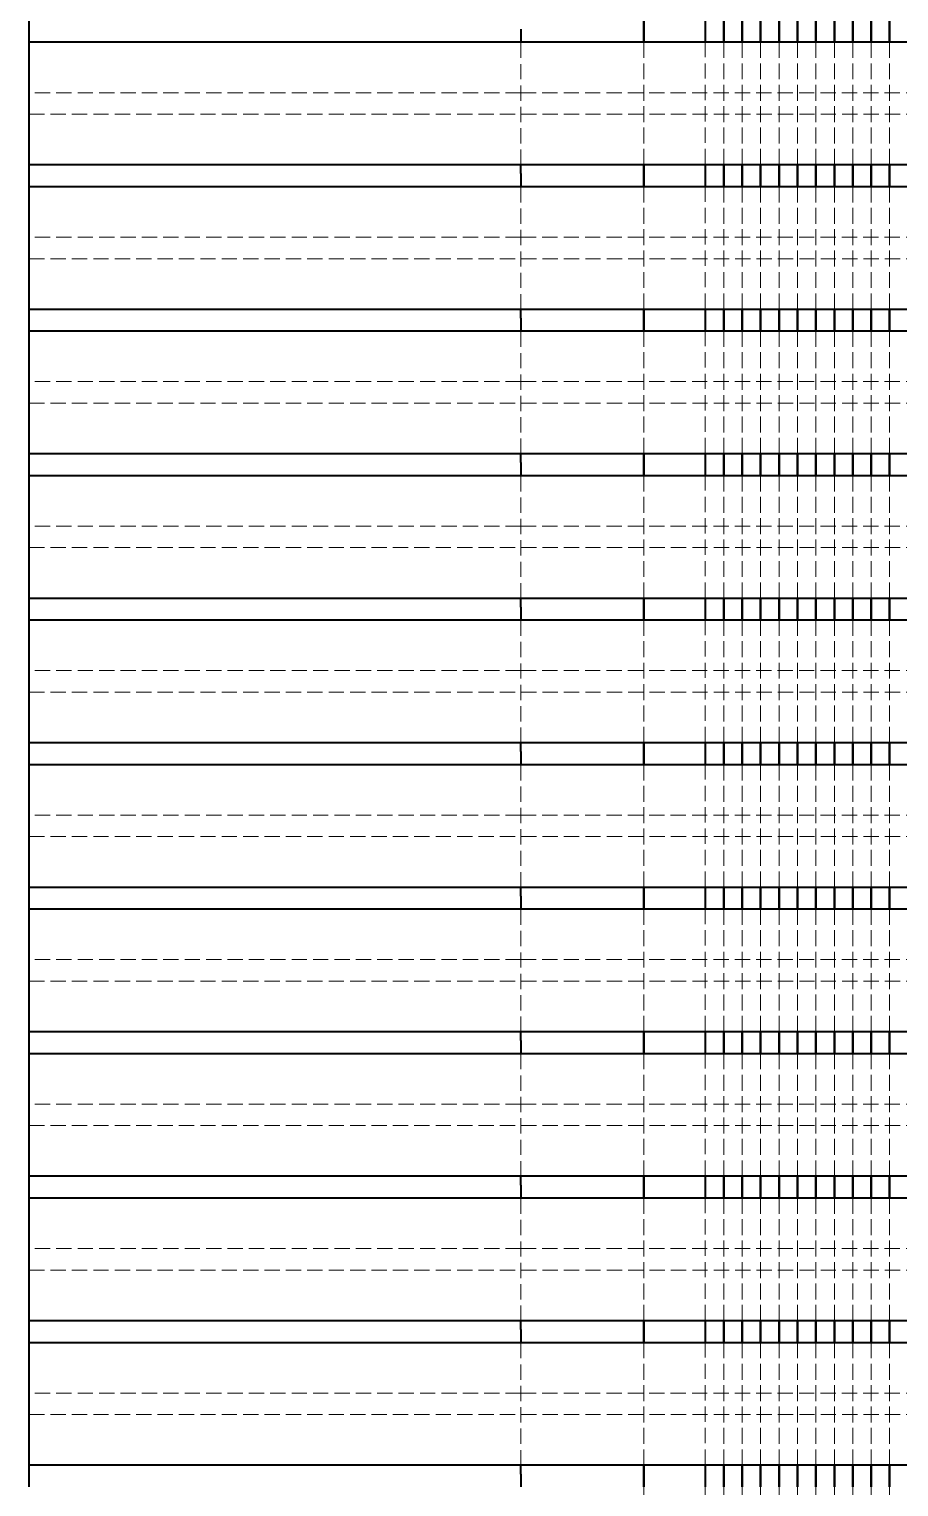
# Model space of a CAD drawing. Header units: millimetres. Extents: x 0 to 630, y 0 to 446.
# Drawn here: x 324.5 to 338.65, y 178.22 to 201.93 of the extents above; entities that cross this region are included whole.
import ezdxf

# ---------------------------------------------------------------- set-up
doc = ezdxf.new("R2010")
doc.units = ezdxf.units.MM
doc.header["$LTSCALE"] = 1.5
doc.linetypes.add('DASHED', pattern=[0.2067, 0.1654, -0.0413])
doc.layers.add('가려진 것(ISO)', color=2, linetype='DASHED', lineweight=18, true_color=0xffff00)
doc.layers.add('가시적인 것(ISO)', color=3, linetype='Continuous', lineweight=40, true_color=0x00ff00)

msp = doc.modelspace()

# ---------------------------------------------------------------- linework, layer by layer
at = {"layer": '가려진 것(ISO)', "color": 1, "true_color": 0xff0000}
for p, q in [((332.502, 199.719), (332.502, 201.719)), ((332.502, 200.894), (324.502, 200.894)), ((332.502, 200.894), (342.502, 200.894)), ((324.502, 200.544), (332.502, 200.544)), ((342.502, 200.544), (332.502, 200.544)), ((332.502, 197.369), (332.502, 199.369)), ((332.502, 198.544), (324.502, 198.544)), ((332.502, 198.544), (342.502, 198.544)), ((324.502, 198.194), (332.502, 198.194)), ((342.502, 198.194), (332.502, 198.194)), ((332.502, 195.019), (332.502, 197.019)), ((332.502, 196.194), (324.502, 196.194)), ((332.502, 196.194), (342.502, 196.194)), ((324.502, 195.844), (332.502, 195.844)), ((342.502, 195.844), (332.502, 195.844)), ((332.502, 192.669), (332.502, 194.669)), ((332.502, 193.844), (324.502, 193.844)), ((332.502, 193.844), (342.502, 193.844)), ((324.502, 193.494), (332.502, 193.494)), ((342.502, 193.494), (332.502, 193.494)), ((332.502, 190.319), (332.502, 192.319)), ((332.502, 191.494), (324.502, 191.494)), ((332.502, 191.494), (342.502, 191.494)), ((324.502, 191.144), (332.502, 191.144)), ((342.502, 191.144), (332.502, 191.144)), ((332.502, 187.969), (332.502, 189.969)), ((332.502, 189.144), (324.502, 189.144)), ((332.502, 189.144), (342.502, 189.144)), ((324.502, 188.794), (332.502, 188.794)), ((342.502, 188.794), (332.502, 188.794)), ((332.502, 185.619), (332.502, 187.619)), ((332.502, 186.794), (324.502, 186.794)), ((332.502, 186.794), (342.502, 186.794)), ((324.502, 186.444), (332.502, 186.444)), ((342.502, 186.444), (332.502, 186.444)), ((332.502, 183.269), (332.502, 185.269)), ((332.502, 184.444), (324.502, 184.444)), ((332.502, 184.444), (342.502, 184.444)), ((324.502, 184.094), (332.502, 184.094)), ((342.502, 184.094), (332.502, 184.094)), ((332.502, 180.919), (332.502, 182.919)), ((332.502, 182.094), (324.502, 182.094)), ((332.502, 182.094), (342.502, 182.094)), ((324.502, 181.744), (332.502, 181.744)), ((342.502, 181.744), (332.502, 181.744)), ((332.502, 178.569), (332.502, 180.569)), ((332.502, 179.744), (324.502, 179.744)), ((332.502, 179.744), (342.502, 179.744)), ((324.502, 179.394), (332.502, 179.394)), ((342.502, 179.394), (332.502, 179.394))]:
    msp.add_line(p, q, dxfattribs=at)
at = {"layer": '가려진 것(ISO)'}
for p, q in [((334.502, 201.719), (334.502, 199.719)), ((334.502, 199.719), (334.502, 201.719)), ((335.502, 201.719), (335.502, 199.719)), ((335.802, 199.719), (335.802, 201.719)), ((335.802, 201.719), (335.802, 199.719)), ((336.102, 199.719), (336.102, 201.719)), ((336.102, 201.719), (336.102, 199.719)), ((336.402, 199.719), (336.402, 201.719)), ((336.402, 201.719), (336.402, 199.719)), ((336.702, 199.719), (336.702, 201.719)), ((336.702, 201.719), (336.702, 199.719)), ((337.002, 199.719), (337.002, 201.719)), ((337.002, 201.719), (337.002, 199.719)), ((337.302, 199.719), (337.302, 201.719)), ((337.302, 201.719), (337.302, 199.719)), ((337.602, 199.719), (337.602, 201.719)), ((337.602, 201.719), (337.602, 199.719)), ((337.902, 199.719), (337.902, 201.719)), ((337.902, 201.719), (337.902, 199.719)), ((338.202, 199.719), (338.202, 201.719)), ((338.202, 201.719), (338.202, 199.719)), ((338.502, 199.719), (338.502, 201.719)), ((338.502, 201.719), (338.502, 199.719)), ((334.502, 199.369), (334.502, 197.369)), ((334.502, 197.369), (334.502, 199.369)), ((335.502, 199.369), (335.502, 197.369)), ((335.802, 197.369), (335.802, 199.369)), ((335.802, 199.369), (335.802, 197.369)), ((336.102, 197.369), (336.102, 199.369)), ((336.102, 199.369), (336.102, 197.369)), ((336.402, 197.369), (336.402, 199.369)), ((336.402, 199.369), (336.402, 197.369)), ((336.702, 197.369), (336.702, 199.369)), ((336.702, 199.369), (336.702, 197.369)), ((337.002, 197.369), (337.002, 199.369)), ((337.002, 199.369), (337.002, 197.369)), ((337.302, 197.369), (337.302, 199.369)), ((337.302, 199.369), (337.302, 197.369)), ((337.602, 197.369), (337.602, 199.369)), ((337.602, 199.369), (337.602, 197.369)), ((337.902, 197.369), (337.902, 199.369)), ((337.902, 199.369), (337.902, 197.369)), ((338.202, 197.369), (338.202, 199.369)), ((338.202, 199.369), (338.202, 197.369)), ((338.502, 197.369), (338.502, 199.369)), ((338.502, 199.369), (338.502, 197.369)), ((334.502, 197.019), (334.502, 195.019)), ((334.502, 195.019), (334.502, 197.019)), ((335.502, 197.019), (335.502, 195.019)), ((335.802, 195.019), (335.802, 197.019)), ((335.802, 197.019), (335.802, 195.019)), ((336.102, 195.019), (336.102, 197.019)), ((336.102, 197.019), (336.102, 195.019)), ((336.402, 195.019), (336.402, 197.019)), ((336.402, 197.019), (336.402, 195.019)), ((336.702, 195.019), (336.702, 197.019)), ((336.702, 197.019), (336.702, 195.019)), ((337.002, 195.019), (337.002, 197.019)), ((337.002, 197.019), (337.002, 195.019)), ((337.302, 195.019), (337.302, 197.019)), ((337.302, 197.019), (337.302, 195.019)), ((337.602, 195.019), (337.602, 197.019)), ((337.602, 197.019), (337.602, 195.019)), ((337.902, 195.019), (337.902, 197.019)), ((337.902, 197.019), (337.902, 195.019)), ((338.202, 195.019), (338.202, 197.019)), ((338.202, 197.019), (338.202, 195.019)), ((338.502, 195.019), (338.502, 197.019)), ((338.502, 197.019), (338.502, 195.019)), ((334.502, 194.669), (334.502, 192.669)), ((334.502, 192.669), (334.502, 194.669)), ((335.502, 194.669), (335.502, 192.669)), ((335.802, 192.669), (335.802, 194.669)), ((335.802, 194.669), (335.802, 192.669)), ((336.102, 192.669), (336.102, 194.669)), ((336.102, 194.669), (336.102, 192.669)), ((336.402, 192.669), (336.402, 194.669)), ((336.402, 194.669), (336.402, 192.669)), ((336.702, 192.669), (336.702, 194.669)), ((336.702, 194.669), (336.702, 192.669)), ((337.002, 192.669), (337.002, 194.669)), ((337.002, 194.669), (337.002, 192.669)), ((337.302, 192.669), (337.302, 194.669)), ((337.302, 194.669), (337.302, 192.669)), ((337.602, 192.669), (337.602, 194.669)), ((337.602, 194.669), (337.602, 192.669)), ((337.902, 192.669), (337.902, 194.669)), ((337.902, 194.669), (337.902, 192.669)), ((338.202, 192.669), (338.202, 194.669)), ((338.202, 194.669), (338.202, 192.669)), ((338.502, 192.669), (338.502, 194.669)), ((338.502, 194.669), (338.502, 192.669)), ((334.502, 192.319), (334.502, 190.319)), ((334.502, 190.319), (334.502, 192.319)), ((335.502, 192.319), (335.502, 190.319)), ((335.802, 190.319), (335.802, 192.319)), ((335.802, 192.319), (335.802, 190.319)), ((336.102, 190.319), (336.102, 192.319)), ((336.102, 192.319), (336.102, 190.319)), ((336.402, 190.319), (336.402, 192.319)), ((336.402, 192.319), (336.402, 190.319)), ((336.702, 190.319), (336.702, 192.319)), ((336.702, 192.319), (336.702, 190.319)), ((337.002, 190.319), (337.002, 192.319)), ((337.002, 192.319), (337.002, 190.319)), ((337.302, 190.319), (337.302, 192.319)), ((337.302, 192.319), (337.302, 190.319)), ((337.602, 190.319), (337.602, 192.319)), ((337.602, 192.319), (337.602, 190.319)), ((337.902, 190.319), (337.902, 192.319)), ((337.902, 192.319), (337.902, 190.319)), ((338.202, 190.319), (338.202, 192.319)), ((338.202, 192.319), (338.202, 190.319)), ((338.502, 190.319), (338.502, 192.319)), ((338.502, 192.319), (338.502, 190.319)), ((334.502, 189.969), (334.502, 187.969)), ((334.502, 187.969), (334.502, 189.969)), ((335.502, 189.969), (335.502, 187.969)), ((335.802, 187.969), (335.802, 189.969)), ((335.802, 189.969), (335.802, 187.969)), ((336.102, 187.969), (336.102, 189.969)), ((336.102, 189.969), (336.102, 187.969)), ((336.402, 187.969), (336.402, 189.969)), ((336.402, 189.969), (336.402, 187.969)), ((336.702, 187.969), (336.702, 189.969)), ((336.702, 189.969), (336.702, 187.969)), ((337.002, 187.969), (337.002, 189.969)), ((337.002, 189.969), (337.002, 187.969)), ((337.302, 187.969), (337.302, 189.969)), ((337.302, 189.969), (337.302, 187.969)), ((337.602, 187.969), (337.602, 189.969)), ((337.602, 189.969), (337.602, 187.969)), ((337.902, 187.969), (337.902, 189.969)), ((337.902, 189.969), (337.902, 187.969)), ((338.202, 187.969), (338.202, 189.969)), ((338.202, 189.969), (338.202, 187.969)), ((338.502, 187.969), (338.502, 189.969)), ((338.502, 189.969), (338.502, 187.969)), ((334.502, 187.619), (334.502, 185.619)), ((334.502, 185.619), (334.502, 187.619)), ((335.502, 187.619), (335.502, 185.619)), ((335.802, 185.619), (335.802, 187.619)), ((335.802, 187.619), (335.802, 185.619)), ((336.102, 185.619), (336.102, 187.619)), ((336.102, 187.619), (336.102, 185.619)), ((336.402, 185.619), (336.402, 187.619)), ((336.402, 187.619), (336.402, 185.619)), ((336.702, 185.619), (336.702, 187.619)), ((336.702, 187.619), (336.702, 185.619)), ((337.002, 185.619), (337.002, 187.619)), ((337.002, 187.619), (337.002, 185.619)), ((337.302, 185.619), (337.302, 187.619)), ((337.302, 187.619), (337.302, 185.619)), ((337.602, 185.619), (337.602, 187.619)), ((337.602, 187.619), (337.602, 185.619)), ((337.902, 185.619), (337.902, 187.619)), ((337.902, 187.619), (337.902, 185.619)), ((338.202, 185.619), (338.202, 187.619)), ((338.202, 187.619), (338.202, 185.619)), ((338.502, 185.619), (338.502, 187.619)), ((338.502, 187.619), (338.502, 185.619)), ((334.502, 185.269), (334.502, 183.269)), ((334.502, 183.269), (334.502, 185.269)), ((335.502, 185.269), (335.502, 183.269)), ((335.802, 183.269), (335.802, 185.269)), ((335.802, 185.269), (335.802, 183.269)), ((336.102, 183.269), (336.102, 185.269)), ((336.102, 185.269), (336.102, 183.269)), ((336.402, 183.269), (336.402, 185.269)), ((336.402, 185.269), (336.402, 183.269)), ((336.702, 183.269), (336.702, 185.269)), ((336.702, 185.269), (336.702, 183.269)), ((337.002, 183.269), (337.002, 185.269)), ((337.002, 185.269), (337.002, 183.269)), ((337.302, 183.269), (337.302, 185.269)), ((337.302, 185.269), (337.302, 183.269)), ((337.602, 183.269), (337.602, 185.269)), ((337.602, 185.269), (337.602, 183.269)), ((337.902, 183.269), (337.902, 185.269)), ((337.902, 185.269), (337.902, 183.269)), ((338.202, 183.269), (338.202, 185.269)), ((338.202, 185.269), (338.202, 183.269)), ((338.502, 183.269), (338.502, 185.269)), ((338.502, 185.269), (338.502, 183.269)), ((334.502, 182.919), (334.502, 180.919)), ((334.502, 180.919), (334.502, 182.919)), ((335.502, 182.919), (335.502, 180.919)), ((335.802, 180.919), (335.802, 182.919)), ((335.802, 182.919), (335.802, 180.919)), ((336.102, 180.919), (336.102, 182.919)), ((336.102, 182.919), (336.102, 180.919)), ((336.402, 180.919), (336.402, 182.919)), ((336.402, 182.919), (336.402, 180.919)), ((336.702, 180.919), (336.702, 182.919)), ((336.702, 182.919), (336.702, 180.919)), ((337.002, 180.919), (337.002, 182.919)), ((337.002, 182.919), (337.002, 180.919)), ((337.302, 180.919), (337.302, 182.919)), ((337.302, 182.919), (337.302, 180.919)), ((337.602, 180.919), (337.602, 182.919)), ((337.602, 182.919), (337.602, 180.919)), ((337.902, 180.919), (337.902, 182.919)), ((337.902, 182.919), (337.902, 180.919)), ((338.202, 180.919), (338.202, 182.919)), ((338.202, 182.919), (338.202, 180.919)), ((338.502, 180.919), (338.502, 182.919)), ((338.502, 182.919), (338.502, 180.919)), ((334.502, 180.569), (334.502, 178.569)), ((334.502, 178.569), (334.502, 180.569)), ((335.502, 180.569), (335.502, 178.569)), ((335.802, 178.569), (335.802, 180.569)), ((335.802, 180.569), (335.802, 178.569)), ((336.102, 178.569), (336.102, 180.569)), ((336.102, 180.569), (336.102, 178.569)), ((336.402, 178.569), (336.402, 180.569)), ((336.402, 180.569), (336.402, 178.569)), ((336.702, 178.569), (336.702, 180.569)), ((336.702, 180.569), (336.702, 178.569)), ((337.002, 178.569), (337.002, 180.569)), ((337.002, 180.569), (337.002, 178.569)), ((337.302, 178.569), (337.302, 180.569)), ((337.302, 180.569), (337.302, 178.569)), ((337.602, 178.569), (337.602, 180.569)), ((337.602, 180.569), (337.602, 178.569)), ((337.902, 178.569), (337.902, 180.569)), ((337.902, 180.569), (337.902, 178.569)), ((338.202, 178.569), (338.202, 180.569)), ((338.202, 180.569), (338.202, 178.569)), ((338.502, 178.569), (338.502, 180.569)), ((338.502, 180.569), (338.502, 178.569)), ((334.502, 178.219), (334.502, 176.219)), ((334.502, 176.219), (334.502, 178.219)), ((335.502, 178.219), (335.502, 176.219)), ((335.802, 176.219), (335.802, 178.219)), ((335.802, 178.219), (335.802, 176.219)), ((336.102, 176.219), (336.102, 178.219)), ((336.102, 178.219), (336.102, 176.219)), ((336.402, 176.219), (336.402, 178.219)), ((336.402, 178.219), (336.402, 176.219)), ((336.702, 176.219), (336.702, 178.219)), ((336.702, 178.219), (336.702, 176.219)), ((337.002, 176.219), (337.002, 178.219)), ((337.002, 178.219), (337.002, 176.219)), ((337.302, 176.219), (337.302, 178.219)), ((337.302, 178.219), (337.302, 176.219)), ((337.602, 176.219), (337.602, 178.219)), ((337.602, 178.219), (337.602, 176.219)), ((337.902, 176.219), (337.902, 178.219)), ((337.902, 178.219), (337.902, 176.219)), ((338.202, 176.219), (338.202, 178.219)), ((338.202, 178.219), (338.202, 176.219)), ((338.502, 176.219), (338.502, 178.219)), ((338.502, 178.219), (338.502, 176.219))]:
    msp.add_line(p, q, dxfattribs=at)
at = {"layer": '가시적인 것(ISO)', "color": 1, "true_color": 0xff0000}
for p, q in [((324.502, 201.719), (324.502, 202.069)), ((332.502, 201.927), (332.502, 201.719)), ((324.502, 199.719), (324.502, 201.719)), ((324.502, 201.719), (342.502, 201.719)), ((324.502, 199.369), (324.502, 199.719)), ((342.502, 199.719), (324.502, 199.719)), ((332.502, 199.577), (332.502, 199.369)), ((324.502, 197.369), (324.502, 199.369)), ((324.502, 199.369), (342.502, 199.369)), ((324.502, 197.019), (324.502, 197.369)), ((342.502, 197.369), (324.502, 197.369)), ((324.502, 195.019), (324.502, 197.019)), ((324.502, 197.019), (342.502, 197.019)), ((332.502, 197.227), (332.502, 197.019)), ((324.502, 194.669), (324.502, 195.019)), ((342.502, 195.019), (324.502, 195.019)), ((324.502, 192.669), (324.502, 194.669)), ((324.502, 194.669), (342.502, 194.669)), ((332.502, 194.877), (332.502, 194.669)), ((324.502, 192.319), (324.502, 192.669)), ((342.502, 192.669), (324.502, 192.669)), ((332.502, 192.527), (332.502, 192.319)), ((324.502, 190.319), (324.502, 192.319)), ((324.502, 192.319), (342.502, 192.319)), ((324.502, 189.969), (324.502, 190.319)), ((342.502, 190.319), (324.502, 190.319)), ((332.502, 190.177), (332.502, 189.969)), ((324.502, 187.969), (324.502, 189.969)), ((324.502, 189.969), (342.502, 189.969)), ((324.502, 187.619), (324.502, 187.969)), ((342.502, 187.969), (324.502, 187.969)), ((332.502, 187.827), (332.502, 187.619)), ((324.502, 185.619), (324.502, 187.619)), ((324.502, 187.619), (342.502, 187.619)), ((324.502, 185.269), (324.502, 185.619)), ((342.502, 185.619), (324.502, 185.619)), ((332.502, 185.477), (332.502, 185.269)), ((324.502, 183.269), (324.502, 185.269)), ((324.502, 185.269), (342.502, 185.269)), ((324.502, 182.919), (324.502, 183.269)), ((342.502, 183.269), (324.502, 183.269)), ((332.502, 183.127), (332.502, 182.919)), ((324.502, 180.919), (324.502, 182.919)), ((324.502, 182.919), (342.502, 182.919)), ((324.502, 180.569), (324.502, 180.919)), ((342.502, 180.919), (324.502, 180.919)), ((332.502, 180.777), (332.502, 180.569)), ((324.502, 178.569), (324.502, 180.569)), ((324.502, 180.569), (342.502, 180.569)), ((324.502, 178.219), (324.502, 178.569)), ((342.502, 178.569), (324.502, 178.569)), ((332.502, 178.427), (332.502, 178.219))]:
    msp.add_line(p, q, dxfattribs=at)
at = {"layer": '가시적인 것(ISO)'}
for p, q in [((334.502, 202.069), (334.502, 201.719)), ((334.502, 201.719), (334.502, 202.069)), ((335.502, 202.069), (335.502, 201.719)), ((335.802, 201.719), (335.802, 202.069)), ((335.802, 202.069), (335.802, 201.719)), ((336.102, 201.719), (336.102, 202.069)), ((336.102, 202.069), (336.102, 201.719)), ((336.402, 201.719), (336.402, 202.069)), ((336.402, 202.069), (336.402, 201.719)), ((336.702, 201.719), (336.702, 202.069)), ((336.702, 202.069), (336.702, 201.719)), ((337.002, 201.719), (337.002, 202.069)), ((337.002, 202.069), (337.002, 201.719)), ((337.302, 201.719), (337.302, 202.069)), ((337.302, 202.069), (337.302, 201.719)), ((337.602, 201.719), (337.602, 202.069)), ((337.602, 202.069), (337.602, 201.719)), ((337.902, 201.719), (337.902, 202.069)), ((337.902, 202.069), (337.902, 201.719)), ((338.202, 201.719), (338.202, 202.069)), ((338.202, 202.069), (338.202, 201.719)), ((338.502, 201.719), (338.502, 202.069)), ((338.502, 202.069), (338.502, 201.719)), ((332.502, 199.577), (332.502, 199.719)), ((334.502, 199.719), (334.502, 199.369)), ((334.502, 199.369), (334.502, 199.719)), ((335.502, 199.719), (335.502, 199.369)), ((335.802, 199.369), (335.802, 199.719)), ((335.802, 199.719), (335.802, 199.369)), ((336.102, 199.369), (336.102, 199.719)), ((336.102, 199.719), (336.102, 199.369)), ((336.402, 199.369), (336.402, 199.719)), ((336.402, 199.719), (336.402, 199.369)), ((336.702, 199.369), (336.702, 199.719)), ((336.702, 199.719), (336.702, 199.369)), ((337.002, 199.369), (337.002, 199.719)), ((337.002, 199.719), (337.002, 199.369)), ((337.302, 199.369), (337.302, 199.719)), ((337.302, 199.719), (337.302, 199.369)), ((337.602, 199.369), (337.602, 199.719)), ((337.602, 199.719), (337.602, 199.369)), ((337.902, 199.369), (337.902, 199.719)), ((337.902, 199.719), (337.902, 199.369)), ((338.202, 199.369), (338.202, 199.719)), ((338.202, 199.719), (338.202, 199.369)), ((338.502, 199.369), (338.502, 199.719)), ((338.502, 199.719), (338.502, 199.369)), ((332.502, 197.227), (332.502, 197.369)), ((334.502, 197.369), (334.502, 197.019)), ((334.502, 197.019), (334.502, 197.369)), ((335.502, 197.369), (335.502, 197.019)), ((335.802, 197.019), (335.802, 197.369)), ((335.802, 197.369), (335.802, 197.019)), ((336.102, 197.019), (336.102, 197.369)), ((336.102, 197.369), (336.102, 197.019)), ((336.402, 197.019), (336.402, 197.369)), ((336.402, 197.369), (336.402, 197.019)), ((336.702, 197.019), (336.702, 197.369)), ((336.702, 197.369), (336.702, 197.019)), ((337.002, 197.019), (337.002, 197.369)), ((337.002, 197.369), (337.002, 197.019)), ((337.302, 197.019), (337.302, 197.369)), ((337.302, 197.369), (337.302, 197.019)), ((337.602, 197.019), (337.602, 197.369)), ((337.602, 197.369), (337.602, 197.019)), ((337.902, 197.019), (337.902, 197.369)), ((337.902, 197.369), (337.902, 197.019)), ((338.202, 197.019), (338.202, 197.369)), ((338.202, 197.369), (338.202, 197.019)), ((338.502, 197.019), (338.502, 197.369)), ((338.502, 197.369), (338.502, 197.019)), ((332.502, 194.877), (332.502, 195.019)), ((334.502, 195.019), (334.502, 194.669)), ((334.502, 194.669), (334.502, 195.019)), ((335.502, 195.019), (335.502, 194.669)), ((335.802, 194.669), (335.802, 195.019)), ((335.802, 195.019), (335.802, 194.669)), ((336.102, 194.669), (336.102, 195.019)), ((336.102, 195.019), (336.102, 194.669)), ((336.402, 194.669), (336.402, 195.019)), ((336.402, 195.019), (336.402, 194.669)), ((336.702, 194.669), (336.702, 195.019)), ((336.702, 195.019), (336.702, 194.669)), ((337.002, 194.669), (337.002, 195.019)), ((337.002, 195.019), (337.002, 194.669)), ((337.302, 194.669), (337.302, 195.019)), ((337.302, 195.019), (337.302, 194.669)), ((337.602, 194.669), (337.602, 195.019)), ((337.602, 195.019), (337.602, 194.669)), ((337.902, 194.669), (337.902, 195.019)), ((337.902, 195.019), (337.902, 194.669)), ((338.202, 194.669), (338.202, 195.019)), ((338.202, 195.019), (338.202, 194.669)), ((338.502, 194.669), (338.502, 195.019)), ((338.502, 195.019), (338.502, 194.669)), ((332.502, 192.527), (332.502, 192.669)), ((334.502, 192.669), (334.502, 192.319)), ((334.502, 192.319), (334.502, 192.669)), ((335.502, 192.669), (335.502, 192.319)), ((335.802, 192.319), (335.802, 192.669)), ((335.802, 192.669), (335.802, 192.319)), ((336.102, 192.319), (336.102, 192.669)), ((336.102, 192.669), (336.102, 192.319)), ((336.402, 192.319), (336.402, 192.669)), ((336.402, 192.669), (336.402, 192.319)), ((336.702, 192.319), (336.702, 192.669)), ((336.702, 192.669), (336.702, 192.319)), ((337.002, 192.319), (337.002, 192.669)), ((337.002, 192.669), (337.002, 192.319)), ((337.302, 192.319), (337.302, 192.669)), ((337.302, 192.669), (337.302, 192.319)), ((337.602, 192.319), (337.602, 192.669)), ((337.602, 192.669), (337.602, 192.319)), ((337.902, 192.319), (337.902, 192.669)), ((337.902, 192.669), (337.902, 192.319)), ((338.202, 192.319), (338.202, 192.669)), ((338.202, 192.669), (338.202, 192.319)), ((338.502, 192.319), (338.502, 192.669)), ((338.502, 192.669), (338.502, 192.319)), ((332.502, 190.177), (332.502, 190.319)), ((334.502, 190.319), (334.502, 189.969)), ((334.502, 189.969), (334.502, 190.319)), ((335.502, 190.319), (335.502, 189.969)), ((335.802, 189.969), (335.802, 190.319)), ((335.802, 190.319), (335.802, 189.969)), ((336.102, 189.969), (336.102, 190.319)), ((336.102, 190.319), (336.102, 189.969)), ((336.402, 189.969), (336.402, 190.319)), ((336.402, 190.319), (336.402, 189.969)), ((336.702, 189.969), (336.702, 190.319)), ((336.702, 190.319), (336.702, 189.969)), ((337.002, 189.969), (337.002, 190.319)), ((337.002, 190.319), (337.002, 189.969)), ((337.302, 189.969), (337.302, 190.319)), ((337.302, 190.319), (337.302, 189.969)), ((337.602, 189.969), (337.602, 190.319)), ((337.602, 190.319), (337.602, 189.969)), ((337.902, 189.969), (337.902, 190.319)), ((337.902, 190.319), (337.902, 189.969)), ((338.202, 189.969), (338.202, 190.319)), ((338.202, 190.319), (338.202, 189.969)), ((338.502, 189.969), (338.502, 190.319)), ((338.502, 190.319), (338.502, 189.969)), ((332.502, 187.827), (332.502, 187.969)), ((334.502, 187.969), (334.502, 187.619)), ((334.502, 187.619), (334.502, 187.969)), ((335.502, 187.969), (335.502, 187.619)), ((335.802, 187.619), (335.802, 187.969)), ((335.802, 187.969), (335.802, 187.619)), ((336.102, 187.619), (336.102, 187.969)), ((336.102, 187.969), (336.102, 187.619)), ((336.402, 187.619), (336.402, 187.969)), ((336.402, 187.969), (336.402, 187.619)), ((336.702, 187.619), (336.702, 187.969)), ((336.702, 187.969), (336.702, 187.619)), ((337.002, 187.619), (337.002, 187.969)), ((337.002, 187.969), (337.002, 187.619)), ((337.302, 187.619), (337.302, 187.969)), ((337.302, 187.969), (337.302, 187.619)), ((337.602, 187.619), (337.602, 187.969)), ((337.602, 187.969), (337.602, 187.619)), ((337.902, 187.619), (337.902, 187.969)), ((337.902, 187.969), (337.902, 187.619)), ((338.202, 187.619), (338.202, 187.969)), ((338.202, 187.969), (338.202, 187.619)), ((338.502, 187.619), (338.502, 187.969)), ((338.502, 187.969), (338.502, 187.619)), ((332.502, 185.477), (332.502, 185.619)), ((334.502, 185.619), (334.502, 185.269)), ((334.502, 185.269), (334.502, 185.619)), ((335.502, 185.619), (335.502, 185.269)), ((335.802, 185.269), (335.802, 185.619)), ((335.802, 185.619), (335.802, 185.269)), ((336.102, 185.269), (336.102, 185.619)), ((336.102, 185.619), (336.102, 185.269)), ((336.402, 185.269), (336.402, 185.619)), ((336.402, 185.619), (336.402, 185.269)), ((336.702, 185.269), (336.702, 185.619)), ((336.702, 185.619), (336.702, 185.269)), ((337.002, 185.269), (337.002, 185.619)), ((337.002, 185.619), (337.002, 185.269)), ((337.302, 185.269), (337.302, 185.619)), ((337.302, 185.619), (337.302, 185.269)), ((337.602, 185.269), (337.602, 185.619)), ((337.602, 185.619), (337.602, 185.269)), ((337.902, 185.269), (337.902, 185.619)), ((337.902, 185.619), (337.902, 185.269)), ((338.202, 185.269), (338.202, 185.619)), ((338.202, 185.619), (338.202, 185.269)), ((338.502, 185.269), (338.502, 185.619)), ((338.502, 185.619), (338.502, 185.269)), ((332.502, 183.127), (332.502, 183.269)), ((334.502, 183.269), (334.502, 182.919)), ((334.502, 182.919), (334.502, 183.269)), ((335.502, 183.269), (335.502, 182.919)), ((335.802, 182.919), (335.802, 183.269)), ((335.802, 183.269), (335.802, 182.919)), ((336.102, 182.919), (336.102, 183.269)), ((336.102, 183.269), (336.102, 182.919)), ((336.402, 182.919), (336.402, 183.269)), ((336.402, 183.269), (336.402, 182.919)), ((336.702, 182.919), (336.702, 183.269)), ((336.702, 183.269), (336.702, 182.919)), ((337.002, 182.919), (337.002, 183.269)), ((337.002, 183.269), (337.002, 182.919)), ((337.302, 182.919), (337.302, 183.269)), ((337.302, 183.269), (337.302, 182.919)), ((337.602, 182.919), (337.602, 183.269)), ((337.602, 183.269), (337.602, 182.919)), ((337.902, 182.919), (337.902, 183.269)), ((337.902, 183.269), (337.902, 182.919)), ((338.202, 182.919), (338.202, 183.269)), ((338.202, 183.269), (338.202, 182.919)), ((338.502, 182.919), (338.502, 183.269)), ((338.502, 183.269), (338.502, 182.919)), ((332.502, 180.777), (332.502, 180.919)), ((334.502, 180.919), (334.502, 180.569)), ((334.502, 180.569), (334.502, 180.919)), ((335.502, 180.919), (335.502, 180.569)), ((335.802, 180.569), (335.802, 180.919)), ((335.802, 180.919), (335.802, 180.569)), ((336.102, 180.569), (336.102, 180.919)), ((336.102, 180.919), (336.102, 180.569)), ((336.402, 180.569), (336.402, 180.919)), ((336.402, 180.919), (336.402, 180.569)), ((336.702, 180.569), (336.702, 180.919)), ((336.702, 180.919), (336.702, 180.569)), ((337.002, 180.569), (337.002, 180.919)), ((337.002, 180.919), (337.002, 180.569)), ((337.302, 180.569), (337.302, 180.919)), ((337.302, 180.919), (337.302, 180.569)), ((337.602, 180.569), (337.602, 180.919)), ((337.602, 180.919), (337.602, 180.569)), ((337.902, 180.569), (337.902, 180.919)), ((337.902, 180.919), (337.902, 180.569)), ((338.202, 180.569), (338.202, 180.919)), ((338.202, 180.919), (338.202, 180.569)), ((338.502, 180.569), (338.502, 180.919)), ((338.502, 180.919), (338.502, 180.569)), ((332.502, 178.427), (332.502, 178.569)), ((334.502, 178.569), (334.502, 178.219)), ((334.502, 178.219), (334.502, 178.569)), ((335.502, 178.569), (335.502, 178.219)), ((335.802, 178.219), (335.802, 178.569)), ((335.802, 178.569), (335.802, 178.219)), ((336.102, 178.219), (336.102, 178.569)), ((336.102, 178.569), (336.102, 178.219)), ((336.402, 178.219), (336.402, 178.569)), ((336.402, 178.569), (336.402, 178.219)), ((336.702, 178.219), (336.702, 178.569)), ((336.702, 178.569), (336.702, 178.219)), ((337.002, 178.219), (337.002, 178.569)), ((337.002, 178.569), (337.002, 178.219)), ((337.302, 178.219), (337.302, 178.569)), ((337.302, 178.569), (337.302, 178.219)), ((337.602, 178.219), (337.602, 178.569)), ((337.602, 178.569), (337.602, 178.219)), ((337.902, 178.219), (337.902, 178.569)), ((337.902, 178.569), (337.902, 178.219)), ((338.202, 178.219), (338.202, 178.569)), ((338.202, 178.569), (338.202, 178.219)), ((338.502, 178.219), (338.502, 178.569)), ((338.502, 178.569), (338.502, 178.219))]:
    msp.add_line(p, q, dxfattribs=at)

doc.saveas('drawing.dxf')
